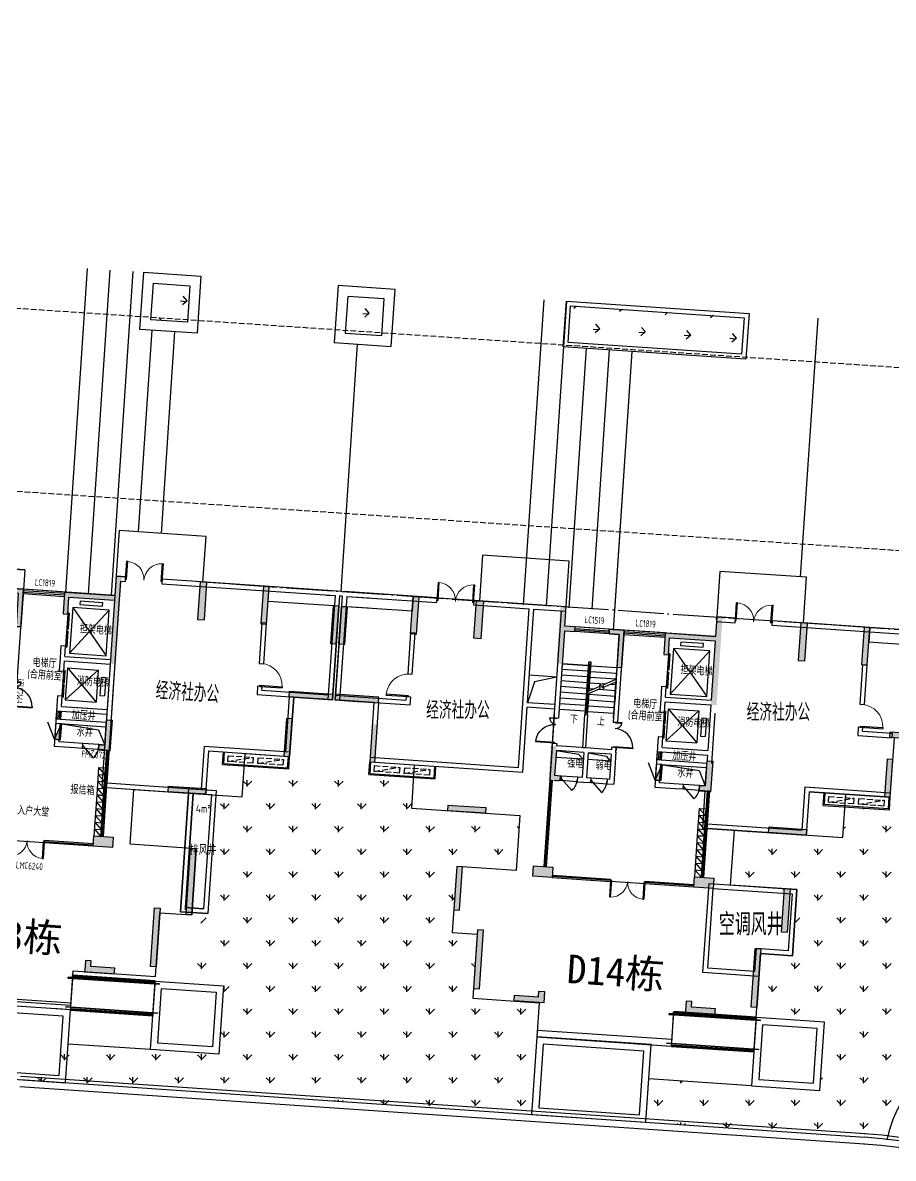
# Model space of a CAD drawing. Header units: millimetres. Extents: x 36720183 to 38160956, y 58934012 to 60388477.
# Drawn here: x 37605093 to 37643138, y 59484273 to 59533920 of the extents above; entities that cross this region are included whole.
import ezdxf

# ---------------------------------------------------------------- set-up
doc = ezdxf.new("R2010")
doc.units = ezdxf.units.MM
doc.header["$LTSCALE"] = 1000
doc.header["$MEASUREMENT"] = 0
for name, pattern in [('DASH', [0.35, 0.25, -0.1]), ('DOTE', [2.42, 2, -0.2, 0.02, -0.2]), ('X-A7-L1-PLAN$0$DOTE', [2.42, 2, -0.2, 0.02, -0.2])]:
    doc.linetypes.add(name, pattern=pattern)
for name, color, linetype in [('@ 绿化', 8, 'Continuous'), ('@PAVE', 9, 'Continuous'), ('@YL', 2, 'Continuous'), ('@园建', 1, 'Continuous'), ('@围墙', 5, 'Continuous'), ('C_Hatch', 41, 'Continuous'), ('C_Wall', 6, 'Continuous'), ('DIM_SYMB', 3, 'Continuous'), ('DOTE', 1, 'Continuous'), ('EVTR', 2, 'Continuous'), ('j-建筑提资说明', 5, 'Continuous'), ('PUB_DIM', 3, 'Continuous'), ('PUB_TEXT', 7, 'Continuous'), ('RMJM - P1 - P - 120-1$0$文字说明', 7, 'Continuous'), ('STAIR', 2, 'Continuous'), ('TEXT', 1, 'Continuous'), ('WALL', 4, 'Continuous'), ('WINDOW', 2, 'Continuous'), ('WINDOW_TEXT', 3, 'Continuous'), ('X-A4-4F-PLAN$0$水X-EQU', 1, 'Continuous'), ('X-A4-4F-PLAN$0$洞', 5, 'Continuous'), ('X-A7-L1-PLAN$0$240_STAIR_R', 1, 'Continuous'), ('X-A7-L1-PLAN$0$dote', 1, 'X-A7-L1-PLAN$0$DOTE'), ('填充', 8, 'Continuous'), ('扑救面', 2, 'Continuous'), ('空调机位', 7, 'Continuous'), ('裙楼挑廊', 7, 'Continuous'), ('首层轮廓', 6, 'Continuous')]:
    doc.layers.add(name, color=color, linetype=linetype)
doc.layers.add('X-A7-L1-PLAN$0$230_Floors', color=1, linetype='Continuous', lineweight=50)
doc.styles.add('_TCH_DIM', font='SIMPLEX', dxfattribs={"bigfont": 'GBCBIG'})
doc.styles.add('RMJM - P1 - P - 120-1$0$RMJM_TEXT', font='ARIAL.TTF', dxfattribs={"height": 2.5})
doc.styles.get("Standard").update_dxf_attribs({"font": 'gbenor.shx', "bigfont": 'gbcbig.shx'})
pattern_1 = [(90, (0, 0), (-997.795475, 997.795475), [264.58066, -1731.01015]), (45, (0, 0), (-997.796155, 997.796155), [264.58066, -1146.51615]), (135, (0, 0), (-997.796155, -997.796155), [264.58066, -1146.51615])]

# ---------------------------------------------------------------- blocks, each defined once
blk = doc.blocks.new('gj1-0107')
at = {"layer": 'WALL', "color": 2}
for points in [[(42975073, 57787770), (42976270, 57787689), (42975904, 57782301), (42974707, 57782383)], [(42975259, 57787557), (42976057, 57787503), (42975718, 57782514), (42974920, 57782568)]]:
    blk.add_lwpolyline(points, close=True, dxfattribs=at)
at = {"layer": 'WINDOW', "color": 2}
blk.add_lwpolyline([(42997804, 57783618), (43001645, 57783356), (43001448, 57780463), (43000051, 57780558), (42999983, 57779560), (42997539, 57779727)], close=True, dxfattribs=at)
blk.add_lwpolyline([(42997990, 57783404), (43001432, 57783170), (43001262, 57780676), (42999865, 57780771), (42999797, 57779773), (42997752, 57779913), (42997990, 57783404)], dxfattribs=at)
at = {"layer": 'j-建筑提资说明', "color": 2, "insert": (42975375, 57787063), "char_height": 350, "width": 661.79, "attachment_point": 1}
blk.add_mtext('4m²', dxfattribs=at)
at = {"layer": 'PUB_TEXT', "color": 2}
for s, height, p in [('排风井', 385.8, (42975117, 57784875)), ('空调风井', 964.5, (42998238, 57781347))]:
    blk.add_text(s, height=height, dxfattribs=at).set_placement(p)
blk = doc.blocks.new('KT-2d')
at = {"layer": '空调机位', "color": 6}
for p, q in [((37301553, 59299668), (37298653, 59299668)), ((37298653, 59299668), (37298653, 59299118)), ((37301503, 59299618), (37298703, 59299618)), ((37298703, 59299618), (37298703, 59299118)), ((37301503, 59299618), (37301503, 59299118)), ((37301553, 59299668), (37301553, 59299118))]:
    blk.add_line(p, q, dxfattribs=at)
at = {"layer": '空调机位', "linetype": 'DASH'}
for points in [[(37300015, 59299518), (37300015, 59299268), (37298915, 59299268), (37298915, 59299518)], [(37301334, 59299518), (37301334, 59299268), (37300234, 59299268), (37300234, 59299518)]]:
    blk.add_lwpolyline(points, close=True, dxfattribs=at)
for points in [[(37300015, 59299518), (37298915, 59299268)], [(37301334, 59299518), (37300234, 59299268)]]:
    blk.add_lwpolyline(points, dxfattribs=at)
blk = doc.blocks.new('$DorLib2D$00000002')
for p, q in [((-0.5, 0), (-0.5, 0.4875)), ((-0.475, 0.4875), (-0.5, 0.4875)), ((-0.475, 0), (-0.475, 0.4875)), ((0.475, 0), (0.475, 0.4875)), ((0.475, 0.4875), (0.5, 0.4875)), ((0.5, 0), (0.5, 0.4875)), ((-0.5, 0), (-0.475, 0)), ((0.5, 0), (0.475, 0))]:
    blk.add_line(p, q)
at = {"lineweight": 13}
for centre, start, end in [((-0.4875, 0), 0, 88.53072), ((0.4875, 0), 91.46928, 180)]:
    blk.add_arc(centre, 0.4875, start, end, dxfattribs=at)
blk = doc.blocks.new('$DorLib2D$00000001')
for p, q in [((0.45, 0.975), (0.5, 0.975)), ((0.45, 0), (0.45, 0.975)), ((0.5, 0), (0.5, 0.975)), ((0.5, 0), (0.45, 0))]:
    blk.add_line(p, q)
at = {"lineweight": 13}
blk.add_arc((0.475, 0), 0.975, 91.4693, 180, dxfattribs=at)
blk = doc.blocks.new('X-A4-4F-PLAN$0$A$C331B4B6F')
at = {"layer": 'X-A4-4F-PLAN$0$水X-EQU'}
blk.add_hatch(color=256, dxfattribs=at).paths.add_polyline_path([(-208, -272), (258, -439), (-208, -439)])
blk.add_line((-208, -272), (279, -45), dxfattribs=at)
blk.add_lwpolyline([(-208, -272), (-208, -439), (258, -439), (258, -272)], close=True, dxfattribs=at)
at = {"layer": 'X-A4-4F-PLAN$0$洞'}
blk.add_lwpolyline([(-208, -272), (258, -439)], dxfattribs=at)
blk.add_lwpolyline([(-208, -272), (258, -439), (-208, -439)], close=True, dxfattribs=at)
blk = doc.blocks.new('$DORLIB2D$00000127')
at = {"color": 0, "linetype": 'Continuous'}
for p, q in [((-0.033, 0.795), (-0.533, 0.795)), ((-0.533, 0.795), (-0.533, 0.69)), ((-0.033, 0.795), (-0.033, 0.69)), ((0.033, 0.795), (0.033, 0.69)), ((0.533, 0.795), (0.033, 0.795)), ((0.533, 0.795), (0.533, 0.69)), ((-0.033, 0.69), (-0.533, 0.69)), ((0.5, 0.5), (-0.5, 0.5)), ((0.533, 0.69), (0.033, 0.69))]:
    blk.add_line(p, q, dxfattribs=at)
blk = doc.blocks.new('$DorLib2D$00000114')
at = {"color": 0}
blk.add_line((0.5, 0), (-0.207, 0.707), dxfattribs=at)
blk.add_arc((0.5, 0), 1, 135, 180, dxfattribs=at)
blk = doc.blocks.new('$DorLib2D$00000225')
at = {"color": 0}
for p, q in [((0.475, -0.001), (0.475, 0.752)), ((0.475, 0.752), (0.5, 0.752)), ((0.5, -0.001), (0.5, 0.752)), ((-0.5, 0), (-0.5, 0.252)), ((-0.475, 0.252), (-0.5, 0.252)), ((-0.475, 0), (-0.475, 0.252)), ((-0.475, 0), (-0.5, 0)), ((0.475, -0.001), (0.5, -0.001))]:
    blk.add_line(p, q, dxfattribs=at)
for centre, radius, start, end in [((0.505, -0.002), 0.755, 92.2493, 179.7238), ((-0.501, 0.003), 0.251, 359.7899, 84.0974)]:
    blk.add_arc(centre, radius, start, end, dxfattribs=at)
blk = doc.blocks.new('435253252')
at = {"layer": '填充'}
h = blk.add_hatch(color=256, dxfattribs=at)
h.dxf.hatch_style = 1
h.paths.add_polyline_path([(20375, 650), (20075, 650), (20075, -1000), (20375, -1000)])
h.paths.add_polyline_path([(5875, 650), (6175, 650), (6175, -1000), (5875, -1000)])
h.paths.add_polyline_path([(24500, -5049), (24250, -5049), (24250, -6699), (24500, -6699)])
h.paths.add_polyline_path([(1950, -6700), (1700, -6700), (1700, -5050), (1950, -5050)])
h.paths.add_polyline_path([(10055, -7000), (10055, -6750), (9800, -6750), (9800, -5450), (9550, -5450), (9550, -7000)])
h.paths.add_polyline_path([(10250, -400), (10250, -200), (9800, -199), (9800, 650), (9550, 650), (9550, -1850), (9800, -1850), (9800, -400)])
h.paths.add_polyline_path([(14400, -1150), (14200, -1150), (14200, -200), (16400, -200), (16400, 650), (16650, 650), (16650, -3200), (16400, -3200), (16400, -400), (14400, -400)])
h.paths.add_polyline_path([(11750, -400), (11750, -200), (12400, -200), (12400, -1850), (12200, -1850), (12200, -400)])
h.paths.add_polyline_path([(23100, 650), (22850, 650), (22850, -1000), (23100, -1000)])
h.paths.add_polyline_path([(24300, -4100), (24300, -3850), (26000, -3850), (26200, -3850), (26200, -4100)])
h.paths.add_polyline_path([(26200, 0), (25950, 0), (25950, -1650), (26200, -1650)])
h.paths.add_polyline_path([(19300, -8350), (19500, -8350), (20950, -8350), (20950, -8600), (19300, -8600)])
h.paths.add_polyline_path([(10000, -10749), (10000, -11000), (10000, -11200), (9150, -11200), (9150, -10749)])
h.paths.add_polyline_path([(16200, -16200), (16200, -16450), (16200, -16700), (17500, -16700), (17500, -16450), (16450, -16450), (16450, -16200)])
h.paths.add_polyline_path([(10000, -16200), (10000, -16450), (10000, -16700), (8700, -16700), (8700, -16450), (9750, -16450), (9750, -16200)])
h.paths.add_polyline_path([(19300, -16071), (19300, -16271), (19050, -16271), (19050, -13700), (19300, -13700)])
h.paths.add_polyline_path([(20700, -13899), (20450, -13899), (20450, -11200), (20450, -11000), (20700, -11000)])
h.paths.add_polyline_path([(17050, -10750), (17050, -11000), (17050, -11200), (16200, -11200), (16200, -10750)])
h.paths.add_polyline_path([(6900, -16071), (6900, -16271), (7150, -16271), (7150, -13700), (6900, -13700)])
h.paths.add_polyline_path([(5800, -12900), (6050, -12900), (6050, -11200), (6050, -11000), (5800, -11000)])
h.paths.add_polyline_path([(5250, -8350), (5450, -8350), (6900, -8350), (6900, -8600), (5250, -8600)])
h.paths.add_polyline_path([(3100, 650), (3350, 650), (3350, -1000), (3100, -1000)])
h.paths.add_polyline_path([(1900, -4100), (1900, -3850), (200, -3850), (0, -3850), (0, -4100)])
h.paths.add_polyline_path([(0, 0), (250, 0), (250, -1650), (0, -1650)])
h.paths.add_polyline_path([(16400, -5650), (16650, -5650), (16650, -7000), (16148, -7000), (16148, -6750), (16400, -6750)])
at = {"layer": 'C_Wall'}
for points in [[(3100, 650), (3350, 650), (3350, -1000), (3100, -1000)], [(5875, 650), (6175, 650), (6175, -1000), (5875, -1000)], [(20375, 650), (20075, 650), (20075, -1000), (20375, -1000)], [(23100, 650), (22850, 650), (22850, -1000), (23100, -1000)], [(0, 0), (250, 0), (250, -1650), (0, -1650)], [(26200, 0), (25950, 0), (25950, -1650), (26200, -1650)], [(11750, -400), (11750, -200), (12400, -200), (12400, -1850), (12200, -1850), (12200, -400)], [(1900, -4100), (1900, -3850), (200, -3850), (200, -3850), (0, -3850), (0, -4100)], [(24300, -4100), (24300, -3850), (26000, -3850), (26000, -3850), (26200, -3850), (26200, -4100)], [(24500, -5049), (24250, -5049), (24250, -6699), (24500, -6699)], [(16400, -5650), (16650, -5650), (16650, -7000), (16148, -7000), (16148, -6750), (16400, -6750)], [(5250, -8350), (5450, -8350), (5450, -8350), (6900, -8350), (6900, -8350), (6900, -8600), (5250, -8600)], [(19300, -8350), (19500, -8350), (19500, -8350), (20950, -8350), (20950, -8350), (20950, -8600), (19300, -8600)], [(10000, -10749), (10000, -11000), (10000, -11000), (10000, -11200), (9150, -11200), (9150, -10749)], [(17050, -10750), (17050, -11000), (17050, -11000), (17050, -11200), (16200, -11200), (16200, -10750)], [(5800, -12900), (6050, -12900), (6050, -11200), (6050, -11200), (6050, -11000), (5800, -11000)], [(20700, -13899), (20450, -13899), (20450, -11200), (20450, -11200), (20450, -11000), (20700, -11000)], [(6900, -16071), (6900, -16271), (7150, -16271), (7150, -13700), (6900, -13700), (6900, -16071)], [(19300, -16071), (19300, -16271), (19050, -16271), (19050, -13700), (19300, -13700), (19300, -16071)], [(10000, -16200), (10000, -16450), (10000, -16450), (10000, -16700), (8700, -16700), (8700, -16450), (9750, -16450), (9750, -16200)], [(16200, -16200), (16200, -16450), (16200, -16450), (16200, -16700), (17500, -16700), (17500, -16450), (16450, -16450), (16450, -16200)]]:
    blk.add_lwpolyline(points, close=True, dxfattribs=at)
at = {"layer": 'C_Wall', "const_width": 0.02}
for points in [[(10250, -400), (10250, -200), (9800, -199), (9800, 650), (9550, 650), (9550, -1850), (9800, -1850), (9800, -400), (10250, -400)], [(14400, -1150), (14200, -1150), (14200, -200), (16400, -200), (16400, 650), (16650, 650), (16650, -3200), (16400, -3200), (16400, -400), (14400, -400)], [(1950, -6700), (1700, -6700), (1700, -5050), (1950, -5050)], [(10055, -7000), (10055, -6750), (9800, -6750), (9800, -5450), (9550, -5450), (9550, -7000)]]:
    blk.add_lwpolyline(points, close=True, dxfattribs=at)
blk = doc.blocks.new('$TCHSYS$WIN2D')
for p, q in [((-0.5, 0.5), (0.5, 0.5)), ((0.5, 0.167), (-0.5, 0.167)), ((0.5, -0.167), (-0.5, -0.167)), ((-0.5, -0.5), (0.5, -0.5))]:
    blk.add_line(p, q)
blk = doc.blocks.new('D13D14D15scpm')
at = {"layer": '填充'}
h = blk.add_hatch(color=6, dxfattribs=at)
h.dxf.hatch_style = 1
h.paths.add_polyline_path([(829060, -164775), (828760, -164775), (828760, -166425), (829060, -166425)])
h.paths.add_polyline_path([(814560, -164775), (814860, -164775), (814860, -166425), (814560, -166425)])
h.paths.add_polyline_path([(833185, -170474), (832935, -170474), (832935, -172124), (833185, -172124)])
h.paths.add_polyline_path([(810635, -172125), (810385, -172125), (810385, -170475), (810635, -170475)])
h.paths.add_polyline_path([(818740, -172425), (818740, -172175), (818485, -172175), (818485, -170875), (818235, -170875), (818235, -172425)])
h.paths.add_polyline_path([(818935, -165825), (818935, -165625), (818485, -165624), (818485, -164775), (818235, -164775), (818235, -167275), (818485, -167275), (818485, -165825)])
h.paths.add_polyline_path([(823085, -166575), (822885, -166575), (822885, -165625), (825085, -165625), (825085, -164775), (825335, -164775), (825335, -168625), (825085, -168625), (825085, -165825), (823085, -165825)])
h.paths.add_polyline_path([(820435, -165825), (820435, -165625), (821085, -165625), (821085, -167275), (820885, -167275), (820885, -165825)])
h.paths.add_polyline_path([(831785, -164775), (831535, -164775), (831535, -166425), (831785, -166425)])
h.paths.add_polyline_path([(832985, -169525), (832985, -169275), (834685, -169275), (834885, -169275), (834885, -169525)])
h.paths.add_polyline_path([(834885, -165425), (834635, -165425), (834635, -167075), (834885, -167075)])
h.paths.add_polyline_path([(827985, -173775), (828185, -173775), (829635, -173775), (829635, -174025), (827985, -174025)])
h.paths.add_polyline_path([(818685, -176174), (818685, -176425), (818685, -176625), (817835, -176625), (817835, -176174)])
h.paths.add_polyline_path([(824885, -181625), (824885, -181875), (824885, -182125), (826185, -182125), (826185, -181875), (825135, -181875), (825135, -181625)])
h.paths.add_polyline_path([(818685, -181625), (818685, -181875), (818685, -182125), (817385, -182125), (817385, -181875), (818435, -181875), (818435, -181625)])
h.paths.add_polyline_path([(827985, -181496), (827985, -181696), (827735, -181696), (827735, -179125), (827985, -179125)])
h.paths.add_polyline_path([(829085, -178325), (828835, -178325), (828835, -176625), (828835, -176425), (829085, -176425)])
h.paths.add_polyline_path([(825735, -176175), (825735, -176425), (825735, -176625), (824885, -176625), (824885, -176175)])
h.paths.add_polyline_path([(815585, -181496), (815585, -181696), (815835, -181696), (815835, -179125), (815585, -179125)])
h.paths.add_polyline_path([(814485, -178325), (814735, -178325), (814735, -176625), (814735, -176425), (814485, -176425)])
h.paths.add_polyline_path([(813935, -173775), (814135, -173775), (815585, -173775), (815585, -174025), (813935, -174025)])
h.paths.add_polyline_path([(811785, -164775), (812035, -164775), (812035, -166425), (811785, -166425)])
h.paths.add_polyline_path([(810585, -169525), (810585, -169275), (808885, -169275), (808685, -169275), (808685, -169525)])
h.paths.add_polyline_path([(808685, -165425), (808935, -165425), (808935, -167075), (808685, -167075)])
h.paths.add_polyline_path([(825085, -171075), (825335, -171075), (825335, -172425), (824833, -172425), (824833, -172175), (825085, -172175)])
h.paths.add_polyline_path([(808575, -165425), (808325, -165425), (808325, -167075), (808575, -167075)])
h.paths.add_polyline_path([(834995, -165425), (835245, -165425), (835245, -167075), (834995, -167075)])
at = {"color": 6}
for p, q in [((796775, -171175), (796575, -171175)), ((823085, -171175), (822885, -171175)), ((798575, -173174), (798875, -173174)), ((798575, -173174), (798875, -173474)), ((824885, -173174), (825185, -173174)), ((824885, -173174), (825185, -173474)), ((798575, -173474), (798875, -173474)), ((798575, -173474), (798875, -173774)), ((824885, -173474), (825185, -173474)), ((824885, -173474), (825185, -173774)), ((798575, -173774), (798875, -173774)), ((798575, -173774), (798875, -174074)), ((798575, -174074), (798875, -174074)), ((798575, -174074), (798875, -174374)), ((824885, -173774), (825185, -173774)), ((824885, -173774), (825185, -174074)), ((824885, -174074), (825185, -174074)), ((824885, -174074), (825185, -174374)), ((798575, -174374), (798875, -174674)), ((798575, -174674), (798875, -174674)), ((798575, -174674), (798875, -174974)), ((824885, -174374), (825185, -174674)), ((824885, -174674), (825185, -174674)), ((824885, -174674), (825185, -174974)), ((798575, -174974), (798875, -174974)), ((798575, -174974), (798875, -175274)), ((824885, -174974), (825185, -174974)), ((824885, -174974), (825185, -175274)), ((798575, -175274), (798875, -175274)), ((798575, -175274), (798875, -175574)), ((798575, -175574), (798875, -175574)), ((798575, -175574), (798875, -175874)), ((824885, -175274), (825185, -175274)), ((824885, -175274), (825185, -175574)), ((824885, -175574), (825185, -175574)), ((824885, -175574), (825185, -175874)), ((798575, -175874), (798875, -175874)), ((798575, -175874), (798875, -176174)), ((824885, -175874), (825185, -175874)), ((824885, -175874), (825185, -176174))]:
    blk.add_line(p, q, dxfattribs=at)
for points in [[(798575, -173174), (798575, -174374), (798875, -174374), (798875, -173174)], [(824885, -173174), (824885, -174374), (825185, -174374), (825185, -173174)], [(798875, -174374), (798575, -174374), (798575, -176174), (798875, -176174), (798875, -174374)], [(825185, -174374), (824885, -174374), (824885, -176174), (825185, -176174), (825185, -174374)]]:
    blk.add_lwpolyline(points, dxfattribs=at)
at = {"layer": 'C_Wall', "color": 6}
for points in [[(811785, -164775), (812035, -164775), (812035, -166425), (811785, -166425)], [(814560, -164775), (814860, -164775), (814860, -166425), (814560, -166425)], [(829060, -164775), (828760, -164775), (828760, -166425), (829060, -166425)], [(831785, -164775), (831535, -164775), (831535, -166425), (831785, -166425)], [(808575, -165425), (808325, -165425), (808325, -167075), (808575, -167075)], [(808685, -165425), (808935, -165425), (808935, -167075), (808685, -167075)], [(820435, -165825), (820435, -165625), (821085, -165625), (821085, -167275), (820885, -167275), (820885, -165825)], [(810585, -169525), (810585, -169275), (808885, -169275), (808885, -169275), (808685, -169275), (808685, -169525)], [(832985, -169525), (832985, -169275), (834685, -169275), (834685, -169275), (834885, -169275), (834885, -169525)], [(833185, -170474), (832935, -170474), (832935, -172124), (833185, -172124)], [(825085, -171075), (825335, -171075), (825335, -172425), (824833, -172425), (824833, -172175), (825085, -172175)], [(813935, -173775), (814135, -173775), (814135, -173775), (815585, -173775), (815585, -173775), (815585, -174025), (813935, -174025)], [(827985, -173775), (828185, -173775), (828185, -173775), (829635, -173775), (829635, -173775), (829635, -174025), (827985, -174025)], [(818685, -176174), (818685, -176425), (818685, -176425), (818685, -176625), (817835, -176625), (817835, -176174)], [(825735, -176175), (825735, -176425), (825735, -176425), (825735, -176625), (824885, -176625), (824885, -176175)], [(814485, -178325), (814735, -178325), (814735, -176625), (814735, -176625), (814735, -176425), (814485, -176425)], [(829085, -178325), (828835, -178325), (828835, -176625), (828835, -176625), (828835, -176425), (829085, -176425)], [(815585, -181496), (815585, -181696), (815835, -181696), (815835, -179125), (815585, -179125), (815585, -181496)], [(827985, -181496), (827985, -181696), (827735, -181696), (827735, -179125), (827985, -179125), (827985, -181496)], [(818685, -181625), (818685, -181875), (818685, -181875), (818685, -182125), (817385, -182125), (817385, -181875), (818435, -181875), (818435, -181625)], [(824885, -181625), (824885, -181875), (824885, -181875), (824885, -182125), (826185, -182125), (826185, -181875), (825135, -181875), (825135, -181625)]]:
    blk.add_lwpolyline(points, close=True, dxfattribs=at)
at = {"layer": 'C_Wall', "color": 6, "const_width": 0.02}
for points in [[(818935, -165825), (818935, -165625), (818485, -165624), (818485, -164775), (818235, -164775), (818235, -167275), (818485, -167275), (818485, -165825), (818935, -165825)], [(823085, -166575), (822885, -166575), (822885, -165625), (825085, -165625), (825085, -164775), (825335, -164775), (825335, -168625), (825085, -168625), (825085, -165825), (823085, -165825)], [(810635, -172125), (810385, -172125), (810385, -170475), (810635, -170475)], [(818740, -172425), (818740, -172175), (818485, -172175), (818485, -170875), (818235, -170875), (818235, -172425)]]:
    blk.add_lwpolyline(points, close=True, dxfattribs=at)
at = {"layer": 'DIM_SYMB', "color": 6}
for points in [[(819085, -169400, 0, 0, 0), (819085, -166675, 0, 0, 0), (820285, -166675, 0, 0, 0), (820285, -167725, 80, 0, 0), (820285, -168025, 0, 0, 0)], [(820285, -169400, 0, 0, 0), (820285, -168575, 80, 0, 0), (820285, -168275, 0, 0, 0)]]:
    blk.add_lwpolyline(points, format="xyseb", dxfattribs=at)
at = {"layer": 'DOTE', "color": 6, "linetype": 'DOTE'}
blk.add_line((803820, -164775), (839751, -164775), dxfattribs=at)
at = {"layer": 'EVTR', "color": 6}
for p, q in [((796975, -166275), (796975, -168275)), ((798575, -166275), (796975, -166275)), ((796975, -166275), (798575, -168275)), ((796975, -168275), (798575, -166275)), ((797275, -165975), (797275, -166125)), ((798275, -165975), (797275, -165975)), ((797275, -166125), (798275, -166125)), ((798275, -166125), (798275, -165975)), ((798575, -168275), (798575, -166275)), ((823285, -166275), (823285, -168275)), ((824885, -166275), (823285, -166275)), ((823285, -166275), (824885, -168275)), ((823285, -168275), (824885, -166275)), ((823585, -165975), (823585, -166125)), ((824585, -165975), (823585, -165975)), ((823585, -166125), (824585, -166125)), ((824585, -166125), (824585, -165975)), ((824885, -168275), (824885, -166275)), ((796975, -168275), (798575, -168275)), ((823285, -168275), (824885, -168275)), ((798275, -168925, 9375), (796925, -170325, 9375)), ((796925, -168925, 9375), (796925, -170325, 9375)), ((796925, -168925, 9375), (798275, -170325, 9375)), ((796925, -168925, 9375), (798275, -168925, 9375)), ((798275, -168925, 9375), (798275, -170325, 9375)), ((798420, -169225, 9375), (798420, -170025, 9375)), ((798420, -169225, 9375), (798620, -169225, 9375)), ((798620, -169225, 9375), (798620, -170025, 9375)), ((824585, -168925, 9375), (823235, -170325, 9375)), ((823235, -168925, 9375), (823235, -170325, 9375)), ((823235, -168925, 9375), (824585, -170325, 9375)), ((823235, -168925, 9375), (824585, -168925, 9375)), ((824585, -168925, 9375), (824585, -170325, 9375)), ((824730, -169225, 9375), (824730, -170025, 9375)), ((824730, -169225, 9375), (824930, -169225, 9375)), ((824930, -169225, 9375), (824930, -170025, 9375)), ((798420, -170025, 9375), (798620, -170025, 9375)), ((824730, -170025, 9375), (824930, -170025, 9375)), ((796925, -170325, 9375), (798275, -170325, 9375)), ((823235, -170325, 9375), (824585, -170325, 9375))]:
    blk.add_line(p, q, dxfattribs=at)
at = {"layer": 'PUB_DIM', "color": 6}
for points in [[(818485, -171075), (819468, -171173), (819685, -171375)], [(819885, -171075), (820668, -171173), (820885, -171375)], [(796775, -171375), (798456, -171526), (798775, -172175)], [(823085, -171375), (824766, -171527), (825085, -172175)]]:
    blk.add_lwpolyline(points, dxfattribs=at)
at = {"layer": 'STAIR', "color": 6}
for p, q in [((818485, -167275), (818485, -169475)), ((819625, -167275), (818485, -167275)), ((818485, -167275), (819625, -167275)), ((819745, -167125), (819625, -167125)), ((819625, -167125), (819625, -169425)), ((819685, -168402), (819685, -167185)), ((819685, -167185), (819685, -167185)), ((819685, -167185), (819685, -168402)), ((819685, -168402), (819685, -167275)), ((819685, -167275), (819685, -169275)), ((819745, -168371), (819745, -167125)), ((819745, -167275), (820885, -167275)), ((819745, -167275), (820885, -167275)), ((820885, -167986), (820885, -167275)), ((819625, -167525), (818485, -167525)), ((819625, -167775), (818485, -167775)), ((819745, -167525), (820885, -167525)), ((819745, -167775), (820885, -167775)), ((820337, -168067), (820885, -167786)), ((819625, -168025), (818485, -168025)), ((819625, -168275), (818485, -168275)), ((819685, -168402), (820195, -168140)), ((819685, -168514), (820216, -168241)), ((819745, -168025), (820419, -168025)), ((819745, -168275), (819932, -168275)), ((820151, -168275), (820885, -168275)), ((820216, -168241), (820179, -168067)), ((820179, -168067), (820376, -168250)), ((820376, -168250), (820337, -168067)), ((820358, -168169), (820885, -167898)), ((820638, -168025), (820885, -168025)), ((820885, -169475), (820885, -167986)), ((819625, -168525), (818485, -168525)), ((819625, -168775), (818485, -168775)), ((819685, -169275), (819685, -168514)), ((819685, -169365), (819685, -168514)), ((819685, -168514), (819685, -169365)), ((819745, -169425), (819745, -168483)), ((819745, -168525), (820885, -168525)), ((819745, -168775), (820885, -168775)), ((819625, -169025), (818485, -169025)), ((819625, -169275), (818485, -169275)), ((819685, -169275), (819685, -169275)), ((819745, -169025), (820885, -169025)), ((819745, -169275), (820885, -169275))]:
    blk.add_line(p, q, dxfattribs=at)
for points in [[(819625, -169425), (819745, -169425)], [(819685, -169365), (819685, -169365)]]:
    blk.add_lwpolyline(points, dxfattribs=at)
at = {"layer": 'WALL', "color": 6}
for p, q in [((794775, -164775), (794125, -164775)), ((798775, -164775), (798775, -174023)), ((798775, -164775), (798975, -164775)), ((799196, -164775), (798775, -164775)), ((798975, -164775), (798975, -164775)), ((799196, -164975), (799196, -164775)), ((808476, -164775), (800796, -164775)), ((800796, -164775), (800796, -164975)), ((808476, -164775), (808001, -164775)), ((808779, -164775), (808476, -164775)), ((808779, -164775), (808476, -164775)), ((809854, -164773), (808779, -164773)), ((812841, -164773), (808779, -164773)), ((812841, -164973), (812841, -164773)), ((818485, -164773), (814441, -164773)), ((814441, -164773), (814441, -164973)), ((825085, -164875), (825085, -164775)), ((825085, -164775), (825285, -164775)), ((825906, -164775), (825085, -164775)), ((825085, -164775), (825085, -164975)), ((825285, -164775), (825285, -164775)), ((825906, -164975), (825906, -164775)), ((834779, -164775), (827506, -164775)), ((827506, -164775), (827506, -164975)), ((798975, -164975), (798975, -166175)), ((798975, -164975), (799196, -164975)), ((800796, -164975), (808376, -164975)), ((808001, -164975), (808376, -164975)), ((808376, -164975), (808369, -169523)), ((808376, -164975), (808369, -169523)), ((808576, -164975), (808569, -169523)), ((808576, -164975), (808569, -169523)), ((808686, -164975), (808576, -164975)), ((808686, -164975), (808576, -164975)), ((808686, -164975), (808679, -169523)), ((808686, -164975), (808679, -169523)), ((808886, -164973), (808879, -169523)), ((808886, -164973), (808879, -169523)), ((808886, -164973), (809854, -164973)), ((808886, -164973), (812841, -164973)), ((814441, -164973), (816885, -164973)), ((817085, -164973), (818485, -164973)), ((818285, -164975), (818285, -169663)), ((825085, -164975), (825906, -164975)), ((827506, -164975), (834686, -164975)), ((794775, -165625), (794125, -165625)), ((794775, -169663), (794775, -165625)), ((796575, -165625), (798775, -165625)), ((796575, -165625), (796575, -166575)), ((818935, -165625), (818485, -165625)), ((818935, -165825), (818935, -165625)), ((821085, -165625), (820435, -165625)), ((820435, -165625), (820435, -165825)), ((821085, -169663), (821085, -165625)), ((822885, -165625), (825085, -165625)), ((822885, -165625), (822885, -166575)), ((796775, -165825), (798775, -165825)), ((796775, -166575), (796775, -165825)), ((798775, -165825), (798775, -166075)), ((798775, -165825), (798775, -168425)), ((798975, -166175), (798975, -173823)), ((818485, -165825), (818935, -165825)), ((818485, -165825), (818485, -169663)), ((820435, -165825), (820885, -165825)), ((820885, -165825), (820885, -169663)), ((823085, -165825), (825085, -165825)), ((823085, -166575), (823085, -165825)), ((825085, -165825), (825085, -166075)), ((825085, -165825), (825085, -168425)), ((796575, -166575), (796775, -166575)), ((805269, -166374), (805269, -168158)), ((805469, -166374), (805269, -166374)), ((805469, -168158), (805469, -166374)), ((811779, -166372), (811779, -168173)), ((811979, -166372), (811779, -166372)), ((811979, -168173), (811979, -166372)), ((822885, -166575), (823085, -166575)), ((831579, -166425), (831579, -168158)), ((831779, -166425), (831579, -166425)), ((831779, -168158), (831779, -166425)), ((796775, -167975), (796575, -167975)), ((796575, -167975), (796575, -168525)), ((796775, -168425), (796775, -167975)), ((805269, -168158), (805469, -168158)), ((811779, -168173), (811979, -168173)), ((823085, -167975), (822885, -167975)), ((822885, -167975), (822885, -168525)), ((823085, -168425), (823085, -167975)), ((831579, -168158), (831779, -168158)), ((796575, -168525), (796575, -169075)), ((796775, -168425), (798775, -168425)), ((796775, -168625), (798775, -168625)), ((796775, -169075), (796775, -168625)), ((798775, -168625), (798775, -170625)), ((822885, -168525), (822885, -169075)), ((823085, -168425), (825085, -168425)), ((823085, -168625), (825085, -168625)), ((823085, -169075), (823085, -168625)), ((825085, -168625), (825085, -170625)), ((796575, -169075), (796775, -169075)), ((798975, -168975), (798975, -171175)), ((805469, -169158), (805269, -169158)), ((805269, -169158), (805269, -169523)), ((805469, -169323), (805469, -169158)), ((811979, -169173), (811779, -169173)), ((811779, -169173), (811779, -169323)), ((811979, -169523), (811979, -169173)), ((822885, -169075), (823085, -169075)), ((825285, -168975), (825285, -171175)), ((831779, -169158), (831579, -169158)), ((831579, -169158), (831579, -169523)), ((831779, -169323), (831779, -169158)), ((805269, -169523), (808569, -169523)), ((805469, -169323), (808370, -169323)), ((806675, -169523), (806672, -171923)), ((806875, -169523), (806871, -172123)), ((808001, -169323), (808370, -169323)), ((808001, -169523), (808569, -169523)), ((808679, -169523), (809854, -169523)), ((808679, -169523), (811979, -169523)), ((808680, -169323), (809854, -169323)), ((808680, -169323), (811779, -169323)), ((810389, -169523), (810385, -172123)), ((810589, -169523), (810585, -172123)), ((818285, -169525), (818285, -169413)), ((818285, -169525), (818285, -170425)), ((818285, -169725), (818285, -169525)), ((818285, -169663), (818485, -169663)), ((820885, -169663), (821085, -169663)), ((831579, -169523), (833079, -169523)), ((831779, -169323), (833079, -169323)), ((833079, -169323), (833079, -169523)), ((796775, -170175), (796575, -170175)), ((796575, -170175), (796575, -172175)), ((796775, -170625), (796775, -170175)), ((823085, -170175), (822885, -170175)), ((822885, -170175), (822885, -172175)), ((823085, -170625), (823085, -170175)), ((796775, -170625), (797475, -170625)), ((796775, -170625), (798775, -170625)), ((797475, -170625), (798775, -170625)), ((818285, -170425), (818285, -170936)), ((818285, -170763), (818285, -172375)), ((818285, -170763), (818485, -170763)), ((818485, -170763), (818485, -170875)), ((818485, -170763), (818485, -170875)), ((821085, -170763), (820885, -170763)), ((820885, -170763), (820885, -170875)), ((820885, -170775), (820885, -170875)), ((821085, -170986), (821085, -170763)), ((821085, -170775), (821085, -170875)), ((823085, -170625), (823785, -170625)), ((823085, -170625), (825085, -170625)), ((823785, -170625), (825085, -170625)), ((796575, -170825), (796775, -170825)), ((796575, -171175), (796775, -171175)), ((796775, -171175), (796575, -171175)), ((796775, -171175), (796775, -170825)), ((796775, -170825), (798775, -170825)), ((796775, -171175), (798775, -171175)), ((798775, -170825), (798775, -171175)), ((818285, -170923), (818285, -172375)), ((819785, -170875), (818485, -170875)), ((819685, -171075), (818485, -171075)), ((818485, -171075), (818485, -172175)), ((819685, -171075), (819685, -172175)), ((820885, -170875), (819785, -170875)), ((819885, -171075), (819885, -172175)), ((820885, -171075), (819885, -171075)), ((820885, -171075), (820885, -172175)), ((821085, -170975), (821085, -170875)), ((821085, -170975), (821085, -172375)), ((821085, -170986), (821085, -171175)), ((822885, -170825), (823085, -170825)), ((822885, -171175), (823085, -171175)), ((823085, -171175), (822885, -171175)), ((823085, -171175), (823085, -170825)), ((823085, -170825), (825085, -170825)), ((823085, -171175), (825085, -171175)), ((825085, -170825), (825085, -171175)), ((796775, -172175), (796775, -171375)), ((796775, -171375), (798775, -171375)), ((798775, -171375), (798775, -172175)), ((819685, -171375), (818485, -171375)), ((820885, -171375), (819885, -171375)), ((823085, -172175), (823085, -171375)), ((823085, -171375), (825085, -171375)), ((825085, -171375), (825085, -172175)), ((796575, -172175), (796575, -172375)), ((797823, -172175), (796775, -172175)), ((797823, -172375), (797823, -172175)), ((798775, -172175), (798523, -172175)), ((798523, -172175), (798523, -172375)), ((803120, -171923), (806872, -171923)), ((803120, -171923), (803120, -173823)), ((803320, -172123), (806871, -172123)), ((803320, -172123), (803320, -174023)), ((810385, -171923), (816885, -171923)), ((810385, -172123), (817085, -172123)), ((818740, -172175), (818485, -172175)), ((818740, -172375), (818740, -172175)), ((818785, -172175), (818740, -172175)), ((818785, -172375), (818785, -172175)), ((819685, -172175), (819485, -172175)), ((819485, -172175), (819485, -172375)), ((820085, -172175), (819885, -172175)), ((820085, -172375), (820085, -172175)), ((820885, -172175), (820785, -172175)), ((820785, -172175), (820785, -172375)), ((822885, -172175), (822885, -172375)), ((824133, -172175), (823085, -172175)), ((824133, -172375), (824133, -172175)), ((825085, -172175), (824833, -172175)), ((824833, -172175), (824833, -172375)), ((829429, -171923), (833185, -171923)), ((829429, -171923), (829429, -173823)), ((829629, -172123), (833185, -172123)), ((829629, -172123), (829629, -174023)), ((796575, -172375), (797475, -172375)), ((797475, -172375), (797823, -172375)), ((798523, -172375), (798775, -172375)), ((818485, -172375), (818740, -172375)), ((818785, -172375), (818740, -172375)), ((819485, -172375), (819785, -172375)), ((819767, -172375), (820085, -172375)), ((820785, -172375), (821085, -172375)), ((822885, -172375), (823785, -172375)), ((823785, -172375), (824133, -172375)), ((824833, -172375), (825085, -172375)), ((825085, -172375), (825085, -174023)), ((825285, -172375), (825285, -173823)), ((798775, -174023), (802575, -174023)), ((798975, -173823), (802675, -173823)), ((802575, -174023), (802575, -179223)), ((802675, -173823), (803775, -173823)), ((802675, -173823), (803120, -173823)), ((802775, -174023), (802775, -179023)), ((802775, -174023), (803320, -174023)), ((803575, -174023), (803575, -179023)), ((803775, -173823), (803775, -179223)), ((825085, -174023), (829629, -174023)), ((825285, -173823), (829429, -173823)), ((802575, -179223), (803775, -179223)), ((802775, -179023), (803575, -179023)), ((792175, -183525), (798075, -183525)), ((818484, -183325), (824383, -183325))]:
    blk.add_line(p, q, dxfattribs=at)
at = {"layer": 'WALL', "color": 6, "linetype": 'DOTE'}
for p, q in [((798975, -164775), (799175, -164775)), ((825285, -164775), (825485, -164775))]:
    blk.add_line(p, q, dxfattribs=at)
at = {"layer": 'WALL', "color": 6, "ltscale": 0.5}
for points in [[(816885, -171923), (816885, -164973)], [(817085, -169075), (817085, -164973)], [(818285, -167875), (817085, -167875)], [(818285, -169075), (817085, -169075)], [(817085, -172123), (817085, -169275)], [(818285, -169275), (817085, -169275)]]:
    blk.add_lwpolyline(points, dxfattribs=at)
at = {"layer": 'WALL', "color": 6}
blk.add_lwpolyline([(820885, -167875), (820885, -168775)], dxfattribs=at)
blk.add_lwpolyline([(819625, -170875), (819625, -169425), (819745, -169425), (819745, -170875)], close=True, dxfattribs=at)
at = {"layer": 'WINDOW', "color": 6}
for p, q in [((796575, -165625), (794775, -165625)), ((796575, -165691), (794775, -165691)), ((796575, -165758), (794775, -165758)), ((822885, -165625), (821085, -165625)), ((822885, -165691), (821085, -165691)), ((822885, -165758), (821085, -165758)), ((796575, -165825), (794775, -165825)), ((822885, -165825), (821085, -165825)), ((821085, -167575), (821085, -167375)), ((818285, -169663), (818285, -170763)), ((796575, -170825), (796575, -171175)), ((796642, -170825), (796642, -171175)), ((796709, -170825), (796709, -171175)), ((796775, -170825), (796775, -171175)), ((822885, -170825), (822885, -171175)), ((822952, -170825), (822952, -171175)), ((823019, -170825), (823019, -171175)), ((823085, -170825), (823085, -171175)), ((798523, -172175), (797823, -172175)), ((819485, -172175), (818785, -172175)), ((820785, -172175), (820085, -172175)), ((824833, -172175), (824133, -172175)), ((797823, -172375), (798523, -172375)), ((798875, -172375), (798875, -176174)), ((798925, -172375), (798925, -176174)), ((798975, -172375), (798975, -176174)), ((818285, -172375), (818285, -176174)), ((818335, -172375), (818335, -176174)), ((818385, -172375), (818385, -176174)), ((819485, -172375), (818785, -172375)), ((820085, -172375), (820785, -172375)), ((824133, -172375), (824833, -172375)), ((825185, -172375), (825185, -176174)), ((825235, -172375), (825235, -176174)), ((825285, -172375), (825285, -176174)), ((796425, -176625), (794925, -176625)), ((798575, -176525), (796425, -176525)), ((796425, -176625), (796425, -176525)), ((798575, -176575), (796425, -176575)), ((798575, -176625), (796425, -176625)), ((818685, -176525), (821235, -176525)), ((818685, -176575), (821235, -176575)), ((818685, -176625), (821235, -176625)), ((821235, -176525), (821235, -176625)), ((822735, -176625), (821235, -176625)), ((824885, -176525), (822735, -176525)), ((822735, -176625), (822735, -176525)), ((824885, -176575), (822735, -176575)), ((824885, -176625), (822735, -176625))]:
    blk.add_line(p, q, dxfattribs=at)
at = {"layer": 'X-A7-L1-PLAN$0$230_Floors', "color": 6}
for p, q in [((824383, -182225), (824383, -182125)), ((827984, -182125), (824383, -182125)), ((827984, -182154), (824383, -182155)), ((797875, -182449), (797875, -182424)), ((801675, -182424), (797875, -182424)), ((798075, -182424), (798075, -182324)), ((801675, -182324), (798075, -182324)), ((801675, -182354), (798075, -182354)), ((824183, -182250), (824183, -182225)), ((827984, -182225), (824183, -182225)), ((824183, -183525), (824183, -183500)), ((827984, -183595), (824383, -183595)), ((827984, -183625), (824383, -183625)), ((797875, -183725), (797875, -183700)), ((801675, -183794), (798075, -183794)), ((801675, -183824), (798075, -183824))]:
    blk.add_line(p, q, dxfattribs=at)
at = {"layer": 'X-A7-L1-PLAN$0$240_STAIR_R', "color": 6}
for points in [[(827984, -182125), (827984, -182225)], [(801675, -182324), (801675, -182424)], [(801675, -182449), (801675, -183700)], [(827984, -182250), (827984, -183500)], [(827984, -183525), (827984, -183625)], [(801675, -183725), (801675, -183824)]]:
    blk.add_lwpolyline(points, dxfattribs=at)
at = {"layer": 'X-A7-L1-PLAN$0$dote', "color": 6, "linetype": 'ByBlock'}
for p, q in [((798075, -183700), (798075, -182449)), ((824383, -183500), (824383, -182250))]:
    blk.add_line(p, q, dxfattribs=at)
for points in [[(797875, -182449), (801875, -182449), (801875, -182424), (797875, -182424)], [(824183, -182250), (828183, -182250), (828183, -182225), (824183, -182225)], [(824183, -183500), (828183, -183500), (828183, -183525), (824183, -183525)], [(824383, -183625), (824383, -183525)], [(797875, -183700), (801875, -183700), (801875, -183725), (797875, -183725)], [(798075, -183825), (798075, -183725)]]:
    blk.add_lwpolyline(points, dxfattribs=at)
at = {"layer": '裙楼挑廊', "color": 6, "ltscale": 0.5}
blk.add_lwpolyline([(818285, -167875), (817332, -168139), (817085, -169075)], dxfattribs=at)
at = {"layer": '首层轮廓', "color": 6}
for p, q in [((788375, -164775), (794775, -164775)), ((794775, -164775), (794775, -166075)), ((811785, -165425), (811785, -164775)), ((831785, -164775), (831785, -165425)), ((808575, -169525), (806875, -169525)), ((808575, -169525), (808001, -169525)), ((809854, -169525), (808685, -169525)), ((810385, -169525), (808685, -169525)), ((833185, -172125), (829635, -172124)), ((829635, -172124), (829635, -174025)), ((829635, -174025), (825085, -174025)), ((802775, -176425), (802775, -179125)), ((822885, -183625), (824385, -183625))]:
    blk.add_line(p, q, dxfattribs=at)
for points in [[(792175, -183625), (798073, -183625), (798073, -182125), (801675, -182125), (801675, -179325), (803075, -179325), (803075, -176425), (800175, -176425), (800175, -174025), (804925, -174025), (804925, -172125), (806875, -172125), (806875, -169525), (808575, -169525), (808575, -165425), (805475, -165425), (805475, -164775), (802575, -164775), (802575, -162775), (798775, -162775), (798775, -165625), (792175, -165625)], [(810385, -169525), (810385, -172125), (812335, -172125), (812335, -174025), (817085, -174025), (817085, -176425), (814485, -176425), (814485, -179325), (815585, -179325), (815585, -182125), (818485, -182125), (818485, -183625), (824383, -183625), (824383, -182125), (827985, -182125), (827985, -179325), (829385, -179325), (829385, -176425), (826485, -176425), (826485, -174025), (831235, -174025), (831235, -172125), (833185, -172125), (833185, -169525)], [(834885, -165425), (831785, -165425), (831785, -164775), (828885, -164775), (828885, -162775), (825085, -162775), (825085, -165625), (818485, -165625), (818485, -162775), (814685, -162775), (814685, -164775), (811785, -164775), (811785, -165425), (808685, -165425), (808685, -169525), (810585, -169525)], [(809854, -165425), (808685, -165425), (808685, -169525), (809854, -169525)]]:
    blk.add_lwpolyline(points, dxfattribs=at)
at = {"layer": '@YL', "color": 6, "rotation": 179.99999999494}
for p in [(38105524, 59126994), (38111938, 59126994), (38131838, 59126993)]:
    blk.add_blockref('KT-2d', p, dxfattribs=at)
at = {"layer": 'C_Hatch', "color": 6}
blk.add_blockref('435253252', (782375, -165425), dxfattribs=at)
at = {"layer": 'WINDOW', "color": 6}
for name, p, xscale, yscale, zscale, rotation in [('$DorLib2D$00000002', (799996, -164875), 1599.999999999999, 1599.999999999999, -1600, 4.986794280399271e-08), ('$DorLib2D$00000002', (813641, -164873), 1600, 1600, -1600, 4.991175710750701e-08), ('$DorLib2D$00000002', (826706, -164875), 1600, 1600, -1600, 4.812647359814539e-08), ('$TCHSYS$WIN2D', (819685, -165725), -1500, 200, 1500, 1.759884885467721e-08), ('$DORLIB2D$00000127', (796675, -167275), -1400, 200, 1400, 270.0000000175917), ('$DORLIB2D$00000127', (822985, -167275), -1400, 200, 1400, 270.0000000175988), ('$DorLib2D$00000001', (805369, -168658), 1000.000000000001, 1000.000000000001, 1000.000000000001, 270.0000002120486), ('$DorLib2D$00000001', (811879, -168673), -999.9999999999994, 999.9999999999997, 999.9999999999997, 90.00000021671931), ('$DorLib2D$00000001', (831679, -168658), 999.9999999999991, 999.9999999999991, 999.9999999999991, 270.0000002164937), ('$DORLIB2D$00000127', (796675, -169625), 1100, 200, -1100, 270.0000000175917), ('$DORLIB2D$00000127', (822985, -169625), 1100, 200, -1100, 270.0000000175988), ('$DorLib2D$00000225', (794675, -170213), 1100, 1100, -1100, 270.0000000661015), ('$DorLib2D$00000225', (818385, -170213), -1099.999999999999, 1099.999999999999, -1099.999999999999, 89.99999996908898), ('$DorLib2D$00000225', (820985, -170213), 1100, 1100, -1100, 270.0000000661087), ('$DorLib2D$00000114', (798173, -172275), 699.9999999999999, 699.9999999999999, -700.0000000000001, 180.0000000175726), ('$DorLib2D$00000114', (819135, -172275), 699.9999999999998, 699.9999999999998, -700.0000000000001, 180.0000000175797), ('$DorLib2D$00000114', (820435, -172275), 699.9999999999998, 699.9999999999998, -700.0000000000001, 180.0000000175797), ('$DorLib2D$00000114', (824483, -172275), 699.9999999999998, 699.9999999999998, -700.0000000000001, 180.0000000175797), ('$DorLib2D$00000002', (795675, -176575), 1500.000000000001, 1500.000000000001, -1499.999999999999, 180.0000000175917), ('$DorLib2D$00000002', (821985, -176575), 1500, 1500, -1500, 180.0000000175989)]:
    blk.add_blockref(name, p, dxfattribs=dict(at, xscale=xscale, yscale=yscale, zscale=zscale, rotation=rotation))
at = {"layer": 'X-A4-4F-PLAN$0$水X-EQU', "color": 6, "xscale": 1.5, "yscale": 1.5, "zscale": 1.5}
for p, rotation in [((796167, -171762), 90.0000000175917), ((822477, -171762), 90.00000001759885)]:
    blk.add_blockref('X-A4-4F-PLAN$0$A$C331B4B6F', p, dxfattribs=dict(at, rotation=rotation))
at = {"layer": 'PUB_TEXT', "color": 6}
for p in [(826696, -169226), (812717, -170088)]:
    blk.add_text('经济社办公', height=771.6, rotation=3.8915, dxfattribs=at).set_placement(p)
blk.add_text('经济社办公', height=771.6, dxfattribs=at).set_placement((800841, -170016))
at = {"layer": 'PUB_TEXT', "color": 6, "style": '_TCH_DIM'}
for s, p in [('下', (818990, -169855)), ('上', (820181, -169855))]:
    blk.add_text(s, height=338, dxfattribs=at).set_placement(p)
at = {"layer": 'RMJM - P1 - P - 120-1$0$文字说明', "color": 6, "char_height": 1250, "width": 25500, "attachment_point": 3, "style": 'RMJM - P1 - P - 120-1$0$RMJM_TEXT'}
for s, insert in [('{\\fSimSun|b0|i0|c134|p2;D13栋}', (797506, -180133)), ('{\\fSimSun|b0|i0|c134|p2;D14栋}', (823859, -179931))]:
    blk.add_mtext(s, dxfattribs=dict(at, insert=insert))
at = {"layer": 'TEXT', "color": 6}
for s, p in [('担架电梯', (797349, -167364, -9375)), ('担架电梯', (823659, -167365, -9375)), ('电梯厅', (795387, -168969)), ('电梯厅', (821697, -168969)), ('(合用前室)', (795193, -169492)), ('消防电梯', (797371, -169647, -9375)), ('(合用前室)', (821503, -169493)), ('消防电梯', (823681, -169647, -9375)), ('加压井', (797248, -171140)), ('加压井', (823558, -171140)), ('水井', (797518, -171870)), ('强电', (818996, -171772)), ('弱电', (820241, -171772)), ('水井', (823828, -171870)), ('报信箱', (797417, -174395)), ('入户大堂', (795158, -175464))]:
    blk.add_text(s, height=350, dxfattribs=at).set_placement(p)
at = {"layer": 'WINDOW_TEXT', "color": 6, "width": 0.7}
for s, p in [('LC1819', (795256, -165424)), ('LC1519', (819327, -165427)), ('LC1819', (821566, -165424)), ('FM乙0721', (797790, -172781)), ('LMC6240', (795264, -177819))]:
    blk.add_text(s, height=300, dxfattribs=at).set_placement(p)
blk.add_text('FM乙1121', height=300, rotation=90, dxfattribs=at).set_placement((795066, -170611))

msp = doc.modelspace()

# ---------------------------------------------------------------- hatches: boundary and pattern name
at = {"layer": '@ 绿化', "linetype": 'Continuous'}
h = msp.add_hatch(dxfattribs=at)
h.set_pattern_fill('GRASS', color=256, scale=500, angle=86.1085, style=0)
h.set_pattern_definition([(176.1084516, (147215, -10014.6), (-1063.213365, -927.776352), [264.58066, -1731.01015]), (131.1084516, (147215, -10014.6), (-1063.21409, -927.776985), [264.58066, -1146.51615]), (221.1084516, (147215, -10014.6), (927.776985, -1063.21409), [264.58066, -1146.51615])])
h.paths.add_polyline_path([(37612293, 59520823), (37610697, 59520931), (37610806, 59522528), (37612402, 59522419)])
h.paths.add_polyline_path([(37619185, 59520354), (37620782, 59520246), (37620890, 59521842), (37619294, 59521950)])
h = msp.add_hatch(dxfattribs=at)
h.set_pattern_fill('GRASS', color=256, scale=500, angle=86.1085, style=0)
h.set_pattern_definition([(176.1084516, (0, 0), (-1063.213365, -927.776352), [264.58066, -1731.01015]), (131.1084516, (0, 0), (-1063.21409, -927.776985), [264.58066, -1146.51615]), (221.1084516, (0, 0), (927.776985, -1063.21409), [264.58066, -1146.51615])])
h.paths.add_polyline_path([(37628930, 59519942), (37629038, 59521538), (37636621, 59521022), (37636512, 59519426)])
h.paths.add_polyline_path([(37662859, 59517634), (37662967, 59519230), (37670550, 59518714), (37670441, 59517118)])
h = msp.add_hatch(dxfattribs=at)
h.set_pattern_fill('GRASS', color=256, scale=500, style=0)
h.set_pattern_definition(pattern_1)
edge = h.paths.add_edge_path()
edge.add_line((37632321, 59485855), (37632449, 59487744))
edge.add_line((37632449, 59487744), (37639932, 59487236))
edge.add_line((37639932, 59487236), (37640135, 59490229))
edge.add_line((37640135, 59490229), (37637142, 59490433))
edge.add_line((37637142, 59490433), (37637332, 59493226))
edge.add_line((37637332, 59493226), (37638729, 59493131))
edge.add_line((37638729, 59493131), (37638926, 59496024))
edge.add_line((37638926, 59496024), (37636032, 59496221))
edge.add_line((37636032, 59496221), (37636195, 59498615))
edge.add_line((37636195, 59498615), (37640934, 59498293))
edge.add_line((37640934, 59498293), (37641026, 59499640))
edge.add_line((37641026, 59499640), (37642971, 59499508))
edge.add_line((37642971, 59499508), (37643185, 59502650))
edge.add_line((37643185, 59502650), (37646687, 59502412))
edge.add_line((37646687, 59502412), (37646473, 59499270))
edge.add_line((37646473, 59499270), (37648419, 59499137))
edge.add_line((37648419, 59499137), (37648327, 59497790))
edge.add_line((37648327, 59497790), (37653066, 59497468))
edge.add_line((37653066, 59497468), (37652903, 59495073))
edge.add_line((37652903, 59495073), (37650309, 59495250))
edge.add_line((37650309, 59495250), (37650113, 59492356))
edge.add_line((37650113, 59492356), (37651210, 59492282))
edge.add_line((37651210, 59492282), (37651102, 59490690))
edge.add_line((37651102, 59490690), (37648014, 59490901))
edge.add_line((37648014, 59490901), (37647923, 59489575))
edge.add_arc((37648405, 59483934), 5662, 94.8823, 167.9104)
edge.add_line((37642869, 59485119), (37632321, 59485855))
h = msp.add_hatch(dxfattribs=at)
h.set_pattern_fill('GRASS', color=256, scale=500, style=0)
h.set_pattern_definition(pattern_1)
h.paths.add_polyline_path([(37605180, 59487701), (37605295, 59489390), (37606293, 59489323), (37605990, 59489344), (37613669, 59488822), (37613872, 59491817), (37610879, 59492017), (37613185, 59494970), (37613266, 59496165), (37613463, 59499058), (37613538, 59500157), (37614685, 59500079), (37614762, 59501211), (37614777, 59501426), (37622170, 59500923), (37622078, 59499576), (37626817, 59499253), (37626654, 59496859), (37624066, 59497035), (37623863, 59494142), (37624961, 59494067), (37624850, 59492446), (37624807, 59491802), (37624771, 59491274), (37627664, 59491077), (37627511, 59488821), (37627322, 59487654), (37627332, 59486194)])

# ---------------------------------------------------------------- linework, layer by layer
at = {"layer": '@PAVE'}
for points in [[(37629974, 59521675), (37629974, 59521667)], [(37630974, 59521607), (37630974, 59521599)], [(37631974, 59521539), (37631974, 59521532)], [(37632974, 59521471), (37632974, 59521464)], [(37633974, 59521404), (37633974, 59521396)]]:
    msp.add_lwpolyline(points, dxfattribs=at)
for points in [[(37611158, 59491699), (37613553, 59491537), (37613390, 59489142), (37610996, 59489305)], [(37639816, 59489950), (37637421, 59490113), (37637258, 59487718), (37639653, 59487556)]]:
    msp.add_lwpolyline(points, close=True, dxfattribs=at)
at = {"layer": '@YL', "color": 8}
for p, q in [((37604997, 59487864), (37641911, 59485353)), ((37604966, 59487415), (37641880, 59484904))]:
    msp.add_line(p, q, dxfattribs=at)
at = {"layer": '@YL'}
msp.add_line((37604987, 59487714), (37641901, 59485203), dxfattribs=at)
at = {"layer": '@YL', "color": 8}
for points in [[(37607908, 59523176), (37606959, 59509024)], [(37608906, 59523108), (37607957, 59508956)], [(37609903, 59523040), (37608954, 59508888)], [(37610901, 59522973), (37610901, 59522972)], [(37611899, 59522905), (37611899, 59522904)], [(37611899, 59522905), (37611899, 59522904)], [(37611974, 59522899), (37611974, 59522899)], [(37619880, 59522362), (37619880, 59522361)], [(37627861, 59521800), (37626967, 59508475)], [(37628858, 59521732), (37627965, 59508408)], [(37639834, 59520997), (37639076, 59509696)], [(37610734, 59520478), (37610143, 59511664)], [(37611731, 59520410), (37611140, 59511596)], [(37611731, 59520410), (37611140, 59511596)], [(37619713, 59519867), (37618988, 59509059)], [(37629723, 59519687), (37628963, 59508341)], [(37630721, 59519619), (37629960, 59508275)], [(37631719, 59519552), (37630902, 59507368)], [(37631719, 59519552), (37630958, 59508208)]]:
    msp.add_lwpolyline(points, dxfattribs=at)
at = {"layer": '@YL'}
for points in [[(37610879, 59492019), (37613872, 59491816), (37613669, 59488822), (37610676, 59489026)], [(37640135, 59490229), (37637142, 59490432), (37636939, 59487439), (37639932, 59487236)], [(37627841, 59489261), (37627652, 59486473), (37632042, 59486175), (37632231, 59488963)]]:
    msp.add_lwpolyline(points, close=True, dxfattribs=at)
for points in [[(37602197, 59491104), (37601980, 59487919), (37606969, 59487579), (37607185, 59490765), (37602197, 59491104)], [(37610685, 59490528), (37606394, 59490819)], [(37610676, 59489026), (37607083, 59489269)], [(37627562, 59489580), (37627332, 59486194), (37632321, 59485855), (37632551, 59489242), (37627562, 59489580)], [(37636939, 59487439), (37632449, 59487744)]]:
    msp.add_lwpolyline(points, dxfattribs=at)
at = {"layer": '@YL', "color": 8}
msp.add_lwpolyline([(37602476, 59490785), (37602300, 59488198), (37606690, 59487899), (37606865, 59490486)], close=True, dxfattribs=at)
at = {"layer": '@YL'}
for points in [[(37647923, 59489575, 0.331514), (37642862, 59485087, 0.282977)], [(37641862, 59485205, -0.973602), (37641080, 59454560, -0.973602)]]:
    msp.add_lwpolyline(points, format="xyb", dxfattribs=at)
at = {"layer": '@YL', "color": 8}
for points in [[(37641869, 59485355, -0.973602), (37641080, 59454410, -0.973602)], [(37641846, 59484906, -0.973602), (37641079, 59454860, -0.973602)]]:
    msp.add_lwpolyline(points, format="xyb", dxfattribs=at)
at = {"layer": '@园建', "color": 2}
for points in [[(37612712, 59520343), (37610217, 59520513), (37610387, 59523007), (37612882, 59522837)], [(37618706, 59519935), (37621200, 59519766), (37621369, 59522260), (37618875, 59522430)], [(37628716, 59519756), (37628852, 59521751), (37636834, 59521208), (37636698, 59519213)]]:
    msp.add_lwpolyline(points, close=True, dxfattribs=at)
at = {"layer": '@园建', "color": 8}
for points in [[(37612293, 59520823), (37610697, 59520931), (37610806, 59522528), (37612402, 59522419)], [(37619185, 59520354), (37620782, 59520246), (37620890, 59521842), (37619294, 59521950)], [(37628930, 59519942), (37629038, 59521538), (37636621, 59521022), (37636512, 59519426)]]:
    msp.add_lwpolyline(points, close=True, dxfattribs=at)
at = {"layer": '@围墙'}
msp.add_lwpolyline([(37613104, 59511462), (37609313, 59511720), (37609119, 59508877), (37605129, 59509148)], dxfattribs=at)
at = {"layer": '扑救面', "color": 8, "linetype": 'DASH'}
msp.add_lwpolyline([(37411923, 59526376), (37411923, 59526376, -0.177506), (37418972, 59533920), (37679119, 59516454), (37679119, 59516454, -0.181069), (37685396, 59508015), (37493876, 59520873)], format="xyb", dxfattribs=at)

# ---------------------------------------------------------------- block references
at = {"rotation": 356.1084379013189}
msp.add_blockref('D13D14D15scpm', (36823426, 59728331), dxfattribs=at)
at = {"layer": '裙楼挑廊', "color": 0}
msp.add_blockref('gj1-0107', (-5362719, 1712668), dxfattribs=at)

doc.saveas('drawing.dxf')
